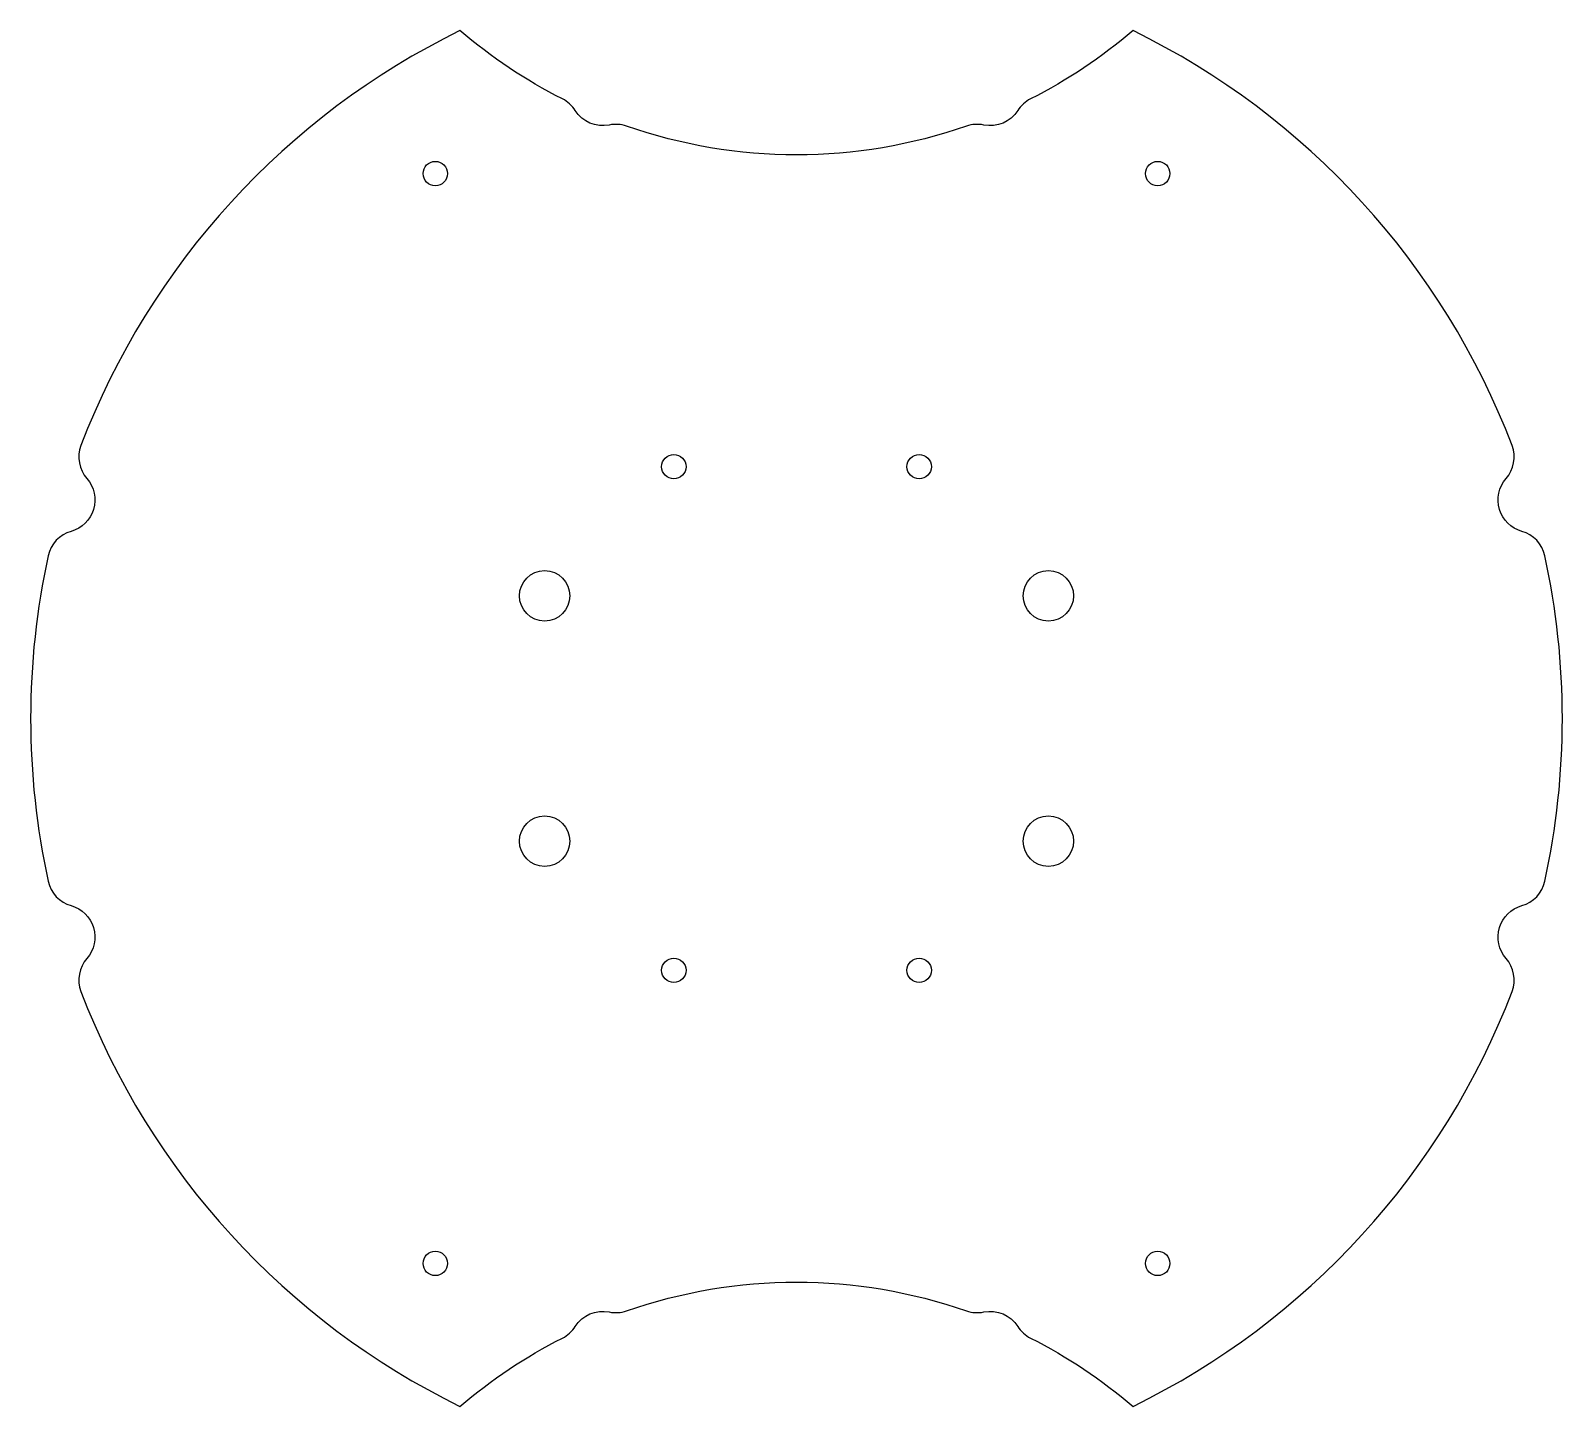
# Model space of a CAD drawing. Header units: millimetres. Extents: x -94 to 94, y -85 to 85.
import ezdxf

# ---------------------------------------------------------------- set-up
doc = ezdxf.new("R2010")
doc.units = ezdxf.units.MM

msp = doc.modelspace()

# ---------------------------------------------------------------- linework, layer by layer
msp.add_lwpolyline([(23.05, 73.06, 0.135079), (20.93, 72.92, -0.168888), (-20.93, 72.92, 0.135079), (-23.05, 73.06, -0.311643), (-27.23, 74.84, 0.135079), (-28.81, 76.27, -0.059674), (-41.42, 84.68, 0.190104), (-88.07, 33.6, 0.278149), (-87.34, 29.53, -0.55284), (-89.28, 23.04, 0.278149), (-92.11, 20.04, 0.1075), (-92.11, -20.04, 0.278149), (-89.28, -23.04, -0.55284), (-87.34, -29.53, 0.278149), (-88.07, -33.6, 0.190104), (-41.42, -84.68, -0.059674), (-28.81, -76.27, 0.135079), (-27.23, -74.84, -0.311643), (-23.05, -73.06, 0.135079), (-20.93, -72.92, -0.168888), (20.93, -72.92, 0.135079), (23.05, -73.06, -0.311643), (27.23, -74.84, 0.135079), (28.81, -76.27, -0.059674), (41.42, -84.68, 0.190104), (88.07, -33.6, 0.278149), (87.34, -29.53, -0.55284), (89.28, -23.04, 0.278149), (92.11, -20.04, 0.1075), (92.11, 20.04, 0.278149), (89.28, 23.04, -0.55284), (87.34, 29.53, 0.278149), (88.07, 33.6, 0.190104), (41.42, 84.68, -0.059674), (28.81, 76.27, 0.135079), (27.23, 74.84, -0.311643)], format="xyb", close=True)
for centre, radius in [((-44.46, 67.08), 1.5), ((44.46, 67.08), 1.5), ((-15.1, 31), 1.5), ((15.1, 31), 1.5), ((-31, 15.1), 3.1), ((31, 15.1), 3.1), ((-31, -15.1), 3.1), ((31, -15.1), 3.1), ((-15.1, -31), 1.5), ((15.1, -31), 1.5), ((-44.46, -67.08), 1.5), ((44.46, -67.08), 1.5)]:
    msp.add_circle(centre, radius)

doc.saveas('drawing.dxf')
